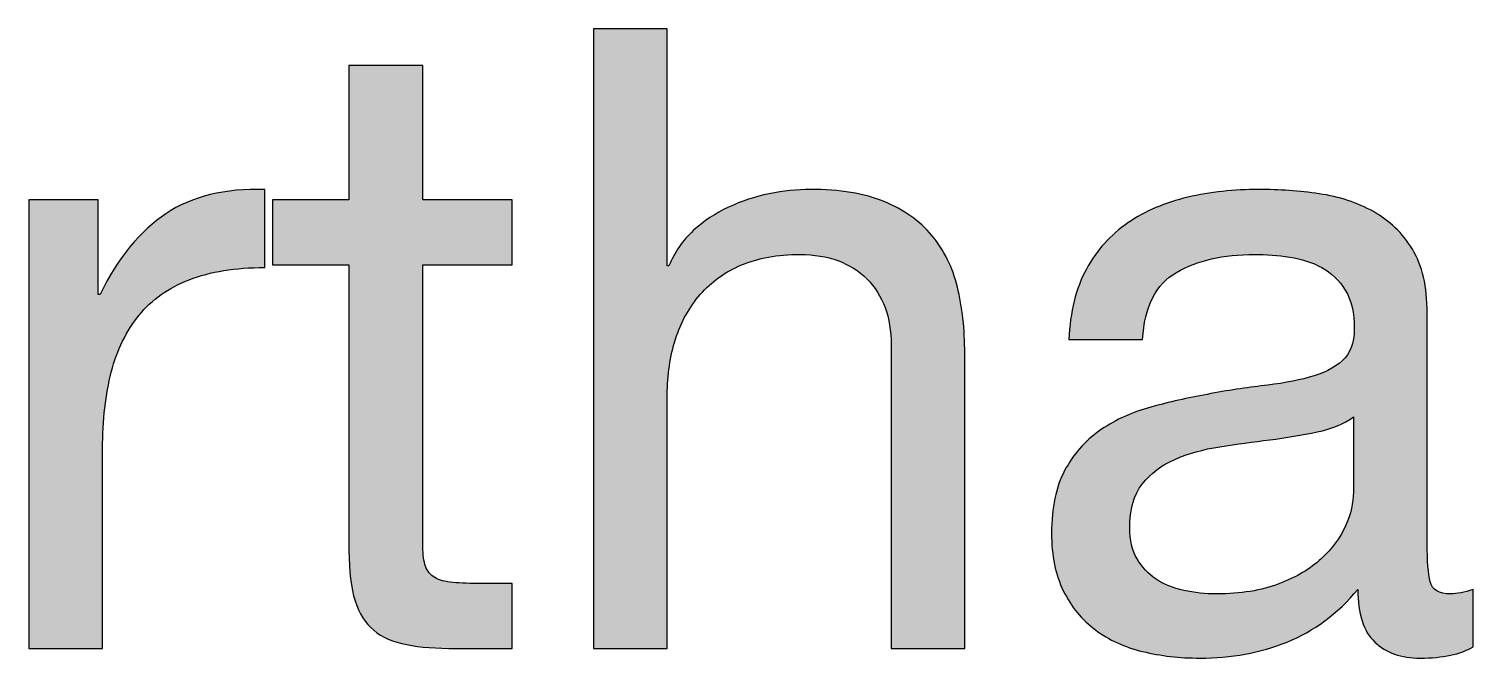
# Paper-space layout 'A0mask (portrait)' of a CAD drawing. Extents: x 0 to 810, y 0 to 1153.
# Drawn here: x 644.66 to 651.52, y 59.16 to 62.15 of the extents above; entities that cross this region are included whole.
import ezdxf
from ezdxf.enums import TextEntityAlignment as Align

# ---------------------------------------------------------------- set-up
doc = ezdxf.new("R2010")
doc.units = 0
doc.layers.get('0').update_dxf_attribs({"linetype": 'CONTINUOUS'})
doc.layers.get('Defpoints').update_dxf_attribs({"linetype": 'CONTINUOUS'})
doc.layers.add('JPP_Mask', color=7, linetype='CONTINUOUS')
doc.styles.add('JPP', font='arial.ttf')

# ---------------------------------------------------------------- blocks, each defined once
blk = doc.blocks.new('A0mask (portrait)')
at = {"true_color": 0x004a91}
h = blk.add_hatch(color=154, dxfattribs=at)
edge = h.paths.add_edge_path()
edge.add_spline(control_points=[(647.697, 62.1509), (647.697, 62.1509), (647.697, 61.026), (647.697, 61.026), (647.697, 61.026), (647.705, 61.026), (647.705, 61.026), (647.7325, 61.0923), (647.7713, 61.1476), (647.8205, 61.1931), (647.8698, 61.2385), (647.9256, 61.2755), (647.9876, 61.3043), (648.0492, 61.3332), (648.1135, 61.3545), (648.1812, 61.3682), (648.2484, 61.382), (648.3138, 61.3886), (648.3767, 61.3886), (648.5168, 61.3886), (648.6338, 61.3697), (648.727, 61.3313), (648.8203, 61.2925), (648.896, 61.239), (648.9537, 61.1704), (649.011, 61.1017), (649.0517, 61.0198), (649.0749, 60.9252), (649.0986, 60.8305), (649.11, 60.7254), (649.11, 60.6099), (649.11, 60.6099), (649.11, 59.2092), (649.11, 59.2092), (649.11, 59.2092), (648.7601, 59.2092), (648.7601, 59.2092), (648.7601, 59.2092), (648.7601, 60.6511), (648.7601, 60.6511), (648.7601, 60.7832), (648.7213, 60.8873), (648.6446, 60.9645), (648.5675, 61.0411), (648.4619, 61.08), (648.3275, 61.08), (648.22, 61.08), (648.1273, 61.0634), (648.0492, 61.0303), (647.9711, 60.9976), (647.9057, 60.9507), (647.8537, 60.8901), (647.8011, 60.83), (647.7623, 60.759), (647.7363, 60.6781), (647.7098, 60.5971), (647.697, 60.5086), (647.697, 60.4125), (647.697, 60.4125), (647.697, 59.2092), (647.697, 59.2092), (647.697, 59.2092), (647.3467, 59.2092), (647.3467, 59.2092), (647.3467, 59.2092), (647.3467, 62.1509), (647.3467, 62.1509), (647.3467, 62.1509), (647.697, 62.1509), (647.697, 62.1509)], knot_values=[0, 0, 0, 0, 1, 1, 1, 2, 2, 2, 3, 3, 3, 4, 4, 4, 5, 5, 5, 6, 6, 6, 7, 7, 7, 8, 8, 8, 9, 9, 9, 10, 10, 10, 11, 11, 11, 12, 12, 12, 13, 13, 13, 14, 14, 14, 15, 15, 15, 16, 16, 16, 17, 17, 17, 18, 18, 18, 19, 19, 19, 20, 20, 20, 21, 21, 21, 22, 22, 22, 23, 23, 23, 23], degree=3, periodic=0)
h = blk.add_hatch(color=154, dxfattribs=at)
edge = h.paths.add_edge_path()
edge.add_spline(control_points=[(646.96, 61.3394), (646.96, 61.3394), (646.96, 61.0303), (646.96, 61.0303), (646.96, 61.0303), (646.5354, 61.0303), (646.5354, 61.0303), (646.5354, 61.0303), (646.5354, 59.7077), (646.5354, 59.7077), (646.5354, 59.6665), (646.5387, 59.6338), (646.5458, 59.6088), (646.5524, 59.5841), (646.5656, 59.5647), (646.5851, 59.551), (646.604, 59.5373), (646.631, 59.5288), (646.6651, 59.5245), (646.6996, 59.5202), (646.7441, 59.5183), (646.799, 59.5183), (646.799, 59.5183), (646.96, 59.5183), (646.96, 59.5183), (646.96, 59.5183), (646.96, 59.2092), (646.96, 59.2092), (646.96, 59.2092), (646.692, 59.2092), (646.692, 59.2092), (646.6012, 59.2092), (646.5235, 59.2154), (646.4591, 59.2277), (646.3948, 59.24), (646.3422, 59.2627), (646.3025, 59.2959), (646.2627, 59.3285), (646.2334, 59.3754), (646.2139, 59.436), (646.195, 59.4961), (646.1851, 59.5761), (646.1851, 59.675), (646.1851, 59.675), (646.1851, 61.0303), (646.1851, 61.0303), (646.1851, 61.0303), (645.8225, 61.0303), (645.8225, 61.0303), (645.8225, 61.0303), (645.8225, 61.3394), (645.8225, 61.3394), (645.8225, 61.3394), (646.1851, 61.3394), (646.1851, 61.3394), (646.1851, 61.3394), (646.1851, 61.9779), (646.1851, 61.9779), (646.1851, 61.9779), (646.5354, 61.9779), (646.5354, 61.9779), (646.5354, 61.9779), (646.5354, 61.3394), (646.5354, 61.3394), (646.5354, 61.3394), (646.96, 61.3394), (646.96, 61.3394)], knot_values=[0, 0, 0, 0, 1, 1, 1, 2, 2, 2, 3, 3, 3, 4, 4, 4, 5, 5, 5, 6, 6, 6, 7, 7, 7, 8, 8, 8, 9, 9, 9, 10, 10, 10, 11, 11, 11, 12, 12, 12, 13, 13, 13, 14, 14, 14, 15, 15, 15, 16, 16, 16, 17, 17, 17, 18, 18, 18, 19, 19, 19, 20, 20, 20, 21, 21, 21, 22, 22, 22, 22], degree=3, periodic=0)
h = blk.add_hatch(color=154, dxfattribs=at)
edge = h.paths.add_edge_path()
edge.add_spline(control_points=[(644.9941, 61.3394), (644.9941, 61.3394), (644.9941, 60.8901), (644.9941, 60.8901), (644.9941, 60.8901), (645.0026, 60.8901), (645.0026, 60.8901), (645.0874, 61.0634), (645.192, 61.1912), (645.3155, 61.2736), (645.4391, 61.3559), (645.5957, 61.3943), (645.7851, 61.3886), (645.7851, 61.3886), (645.7851, 61.0179), (645.7851, 61.0179), (645.645, 61.0179), (645.5257, 60.9985), (645.4267, 60.9602), (645.3278, 60.9219), (645.2483, 60.8655), (645.1877, 60.7912), (645.1276, 60.7174), (645.0836, 60.6274), (645.0561, 60.5214), (645.0287, 60.4158), (645.0149, 60.2942), (645.0149, 60.1569), (645.0149, 60.1569), (645.0149, 59.2092), (645.0149, 59.2092), (645.0149, 59.2092), (644.6646, 59.2092), (644.6646, 59.2092), (644.6646, 59.2092), (644.6646, 61.3394), (644.6646, 61.3394), (644.6646, 61.3394), (644.9941, 61.3394), (644.9941, 61.3394)], knot_values=[0, 0, 0, 0, 1, 1, 1, 2, 2, 2, 3, 3, 3, 4, 4, 4, 5, 5, 5, 6, 6, 6, 7, 7, 7, 8, 8, 8, 9, 9, 9, 10, 10, 10, 11, 11, 11, 12, 12, 12, 13, 13, 13, 13], degree=3, periodic=0)
h = blk.add_hatch(color=154, dxfattribs=at)
edge = h.paths.add_edge_path(flags=16)
edge.add_spline(control_points=[(650.7833, 60.2374), (650.7118, 60.2222), (650.637, 60.2099), (650.5584, 60.2), (650.4803, 60.1905), (650.4013, 60.1796), (650.3217, 60.1673), (650.2422, 60.155), (650.1707, 60.1347), (650.1073, 60.1072), (650.0444, 60.0797), (649.9928, 60.0409), (649.953, 59.9898), (649.9132, 59.9392), (649.8934, 59.8696), (649.8934, 59.782), (649.8934, 59.7243), (649.9047, 59.6755), (649.9284, 59.6357), (649.9516, 59.596), (649.9819, 59.5638), (650.0188, 59.5387), (650.0562, 59.5141), (650.0997, 59.4961), (650.1509, 59.4852), (650.2015, 59.4743), (650.2531, 59.4686), (650.3052, 59.4686), (650.4207, 59.4686), (650.5196, 59.4847), (650.602, 59.516), (650.6843, 59.5477), (650.7516, 59.5875), (650.8036, 59.6357), (650.8557, 59.6835), (650.8945, 59.7361), (650.9191, 59.7924), (650.9437, 59.8483), (650.956, 59.9013), (650.956, 59.951), (650.956, 59.951), (650.956, 60.3093), (650.956, 60.3093), (650.912, 60.2762), (650.8548, 60.2521), (650.7833, 60.2374)], knot_values=[0, 0, 0, 0, 1, 1, 1, 2, 2, 2, 3, 3, 3, 4, 4, 4, 5, 5, 5, 6, 6, 6, 7, 7, 7, 8, 8, 8, 9, 9, 9, 10, 10, 10, 11, 11, 11, 12, 12, 12, 13, 13, 13, 14, 14, 14, 15, 15, 15, 15], degree=3, periodic=0)
edge = h.paths.add_edge_path()
edge.add_spline(control_points=[(651.2737, 59.1638), (651.1828, 59.1638), (651.1108, 59.1894), (651.0573, 59.24), (651.0034, 59.2911), (650.9769, 59.374), (650.9769, 59.4895), (650.8808, 59.374), (650.7686, 59.2911), (650.6408, 59.24), (650.5135, 59.1894), (650.3752, 59.1638), (650.2271, 59.1638), (650.131, 59.1638), (650.0401, 59.1742), (649.9549, 59.195), (649.8697, 59.2154), (649.7949, 59.25), (649.7305, 59.2978), (649.6657, 59.346), (649.615, 59.4076), (649.5781, 59.4833), (649.5412, 59.5586), (649.5222, 59.6499), (649.5222, 59.7574), (649.5222, 59.8781), (649.5431, 59.977), (649.5843, 60.0537), (649.6254, 60.1309), (649.6794, 60.1934), (649.7471, 60.2412), (649.8143, 60.2894), (649.891, 60.3259), (649.9776, 60.3505), (650.0642, 60.3751), (650.1528, 60.396), (650.2436, 60.4125), (650.3397, 60.4315), (650.4311, 60.4461), (650.5172, 60.4556), (650.6039, 60.4651), (650.6801, 60.4788), (650.7459, 60.4968), (650.8121, 60.5148), (650.8642, 60.5408), (650.9026, 60.5749), (650.9409, 60.6094), (650.9603, 60.6596), (650.9603, 60.7254), (650.9603, 60.8021), (650.9461, 60.8641), (650.9172, 60.911), (650.8884, 60.9574), (650.851, 60.9933), (650.806, 61.0179), (650.7606, 61.0426), (650.7094, 61.0591), (650.6536, 61.0676), (650.5972, 61.0757), (650.5414, 61.08), (650.4865, 61.08), (650.3383, 61.08), (650.2148, 61.0516), (650.1158, 60.9952), (650.0169, 60.9389), (649.9634, 60.8324), (649.9549, 60.6762), (649.9549, 60.6762), (649.6046, 60.6762), (649.6046, 60.6762), (649.6103, 60.8078), (649.6377, 60.919), (649.6874, 61.0099), (649.7367, 61.1003), (649.8025, 61.1737), (649.8848, 61.23), (649.9672, 61.2863), (650.0623, 61.327), (650.1693, 61.3517), (650.2763, 61.3763), (650.389, 61.3886), (650.5073, 61.3886), (650.6034, 61.3886), (650.6985, 61.382), (650.7937, 61.3682), (650.8884, 61.3545), (650.974, 61.3261), (651.0512, 61.2835), (651.1279, 61.2409), (651.1894, 61.1813), (651.2363, 61.1046), (651.2831, 61.0274), (651.3063, 60.9275), (651.3063, 60.8035), (651.3063, 60.8035), (651.3063, 59.7077), (651.3063, 59.7077), (651.3063, 59.6253), (651.3111, 59.5647), (651.321, 59.5264), (651.3305, 59.4881), (651.3627, 59.4686), (651.4176, 59.4686), (651.4479, 59.4686), (651.4834, 59.4757), (651.5246, 59.4895), (651.5246, 59.4895), (651.5246, 59.2173), (651.5246, 59.2173), (651.4644, 59.1818), (651.3807, 59.1638), (651.2737, 59.1638)], knot_values=[0, 0, 0, 0, 1, 1, 1, 2, 2, 2, 3, 3, 3, 4, 4, 4, 5, 5, 5, 6, 6, 6, 7, 7, 7, 8, 8, 8, 9, 9, 9, 10, 10, 10, 11, 11, 11, 12, 12, 12, 13, 13, 13, 14, 14, 14, 15, 15, 15, 16, 16, 16, 17, 17, 17, 18, 18, 18, 19, 19, 19, 20, 20, 20, 21, 21, 21, 22, 22, 22, 23, 23, 23, 24, 24, 24, 25, 25, 25, 26, 26, 26, 27, 27, 27, 28, 28, 28, 29, 29, 29, 30, 30, 30, 31, 31, 31, 32, 32, 32, 33, 33, 33, 34, 34, 34, 35, 35, 35, 36, 36, 36, 37, 37, 37, 37], degree=3, periodic=0)
at = {"layer": 'Defpoints', "color": 154, "true_color": 0x004a91}
for points, knots in [([(647.697, 62.1509), (647.697, 62.1509), (647.697, 61.026), (647.697, 61.026), (647.697, 61.026), (647.705, 61.026), (647.705, 61.026), (647.7325, 61.0923), (647.7713, 61.1476), (647.8205, 61.1931), (647.8698, 61.2385), (647.9256, 61.2755), (647.9876, 61.3043), (648.0492, 61.3332), (648.1135, 61.3545), (648.1812, 61.3682), (648.2484, 61.382), (648.3138, 61.3886), (648.3767, 61.3886), (648.5168, 61.3886), (648.6338, 61.3697), (648.727, 61.3313), (648.8203, 61.2925), (648.896, 61.239), (648.9537, 61.1704), (649.011, 61.1017), (649.0517, 61.0198), (649.0749, 60.9252), (649.0986, 60.8305), (649.11, 60.7254), (649.11, 60.6099), (649.11, 60.6099), (649.11, 59.2092), (649.11, 59.2092), (649.11, 59.2092), (648.7601, 59.2092), (648.7601, 59.2092), (648.7601, 59.2092), (648.7601, 60.6511), (648.7601, 60.6511), (648.7601, 60.7832), (648.7213, 60.8873), (648.6446, 60.9645), (648.5675, 61.0411), (648.4619, 61.08), (648.3275, 61.08), (648.22, 61.08), (648.1273, 61.0634), (648.0492, 61.0303), (647.9711, 60.9976), (647.9057, 60.9507), (647.8537, 60.8901), (647.8011, 60.83), (647.7623, 60.759), (647.7363, 60.6781), (647.7098, 60.5971), (647.697, 60.5086), (647.697, 60.4125), (647.697, 60.4125), (647.697, 59.2092), (647.697, 59.2092), (647.697, 59.2092), (647.3467, 59.2092), (647.3467, 59.2092), (647.3467, 59.2092), (647.3467, 62.1509), (647.3467, 62.1509), (647.3467, 62.1509), (647.697, 62.1509), (647.697, 62.1509)], [0, 0, 0, 0, 1, 1, 1, 2, 2, 2, 3, 3, 3, 4, 4, 4, 5, 5, 5, 6, 6, 6, 7, 7, 7, 8, 8, 8, 9, 9, 9, 10, 10, 10, 11, 11, 11, 12, 12, 12, 13, 13, 13, 14, 14, 14, 15, 15, 15, 16, 16, 16, 17, 17, 17, 18, 18, 18, 19, 19, 19, 20, 20, 20, 21, 21, 21, 22, 22, 22, 23, 23, 23, 23]), ([(646.96, 61.3394), (646.96, 61.3394), (646.96, 61.0303), (646.96, 61.0303), (646.96, 61.0303), (646.5354, 61.0303), (646.5354, 61.0303), (646.5354, 61.0303), (646.5354, 59.7077), (646.5354, 59.7077), (646.5354, 59.6665), (646.5387, 59.6338), (646.5458, 59.6088), (646.5524, 59.5841), (646.5656, 59.5647), (646.5851, 59.551), (646.604, 59.5373), (646.631, 59.5288), (646.6651, 59.5245), (646.6996, 59.5202), (646.7441, 59.5183), (646.799, 59.5183), (646.799, 59.5183), (646.96, 59.5183), (646.96, 59.5183), (646.96, 59.5183), (646.96, 59.2092), (646.96, 59.2092), (646.96, 59.2092), (646.692, 59.2092), (646.692, 59.2092), (646.6012, 59.2092), (646.5235, 59.2154), (646.4591, 59.2277), (646.3948, 59.24), (646.3422, 59.2627), (646.3025, 59.2959), (646.2627, 59.3285), (646.2334, 59.3754), (646.2139, 59.436), (646.195, 59.4961), (646.1851, 59.5761), (646.1851, 59.675), (646.1851, 59.675), (646.1851, 61.0303), (646.1851, 61.0303), (646.1851, 61.0303), (645.8225, 61.0303), (645.8225, 61.0303), (645.8225, 61.0303), (645.8225, 61.3394), (645.8225, 61.3394), (645.8225, 61.3394), (646.1851, 61.3394), (646.1851, 61.3394), (646.1851, 61.3394), (646.1851, 61.9779), (646.1851, 61.9779), (646.1851, 61.9779), (646.5354, 61.9779), (646.5354, 61.9779), (646.5354, 61.9779), (646.5354, 61.3394), (646.5354, 61.3394), (646.5354, 61.3394), (646.96, 61.3394), (646.96, 61.3394)], [0, 0, 0, 0, 1, 1, 1, 2, 2, 2, 3, 3, 3, 4, 4, 4, 5, 5, 5, 6, 6, 6, 7, 7, 7, 8, 8, 8, 9, 9, 9, 10, 10, 10, 11, 11, 11, 12, 12, 12, 13, 13, 13, 14, 14, 14, 15, 15, 15, 16, 16, 16, 17, 17, 17, 18, 18, 18, 19, 19, 19, 20, 20, 20, 21, 21, 21, 22, 22, 22, 22]), ([(644.9941, 61.3394), (644.9941, 61.3394), (644.9941, 60.8901), (644.9941, 60.8901), (644.9941, 60.8901), (645.0026, 60.8901), (645.0026, 60.8901), (645.0874, 61.0634), (645.192, 61.1912), (645.3155, 61.2736), (645.4391, 61.3559), (645.5957, 61.3943), (645.7851, 61.3886), (645.7851, 61.3886), (645.7851, 61.0179), (645.7851, 61.0179), (645.645, 61.0179), (645.5257, 60.9985), (645.4267, 60.9602), (645.3278, 60.9219), (645.2483, 60.8655), (645.1877, 60.7912), (645.1276, 60.7174), (645.0836, 60.6274), (645.0561, 60.5214), (645.0287, 60.4158), (645.0149, 60.2942), (645.0149, 60.1569), (645.0149, 60.1569), (645.0149, 59.2092), (645.0149, 59.2092), (645.0149, 59.2092), (644.6646, 59.2092), (644.6646, 59.2092), (644.6646, 59.2092), (644.6646, 61.3394), (644.6646, 61.3394), (644.6646, 61.3394), (644.9941, 61.3394), (644.9941, 61.3394)], [0, 0, 0, 0, 1, 1, 1, 2, 2, 2, 3, 3, 3, 4, 4, 4, 5, 5, 5, 6, 6, 6, 7, 7, 7, 8, 8, 8, 9, 9, 9, 10, 10, 10, 11, 11, 11, 12, 12, 12, 13, 13, 13, 13]), ([(651.2737, 59.1638), (651.1828, 59.1638), (651.1108, 59.1894), (651.0573, 59.24), (651.0034, 59.2911), (650.9769, 59.374), (650.9769, 59.4895), (650.8808, 59.374), (650.7686, 59.2911), (650.6408, 59.24), (650.5135, 59.1894), (650.3752, 59.1638), (650.2271, 59.1638), (650.131, 59.1638), (650.0401, 59.1742), (649.9549, 59.195), (649.8697, 59.2154), (649.7949, 59.25), (649.7305, 59.2978), (649.6657, 59.346), (649.615, 59.4076), (649.5781, 59.4833), (649.5412, 59.5586), (649.5222, 59.6499), (649.5222, 59.7574), (649.5222, 59.8781), (649.5431, 59.977), (649.5843, 60.0537), (649.6254, 60.1309), (649.6794, 60.1934), (649.7471, 60.2412), (649.8143, 60.2894), (649.891, 60.3259), (649.9776, 60.3505), (650.0642, 60.3751), (650.1528, 60.396), (650.2436, 60.4125), (650.3397, 60.4315), (650.4311, 60.4461), (650.5172, 60.4556), (650.6039, 60.4651), (650.6801, 60.4788), (650.7459, 60.4968), (650.8121, 60.5148), (650.8642, 60.5408), (650.9026, 60.5749), (650.9409, 60.6094), (650.9603, 60.6596), (650.9603, 60.7254), (650.9603, 60.8021), (650.9461, 60.8641), (650.9172, 60.911), (650.8884, 60.9574), (650.851, 60.9933), (650.806, 61.0179), (650.7606, 61.0426), (650.7094, 61.0591), (650.6536, 61.0676), (650.5972, 61.0757), (650.5414, 61.08), (650.4865, 61.08), (650.3383, 61.08), (650.2148, 61.0516), (650.1158, 60.9952), (650.0169, 60.9389), (649.9634, 60.8324), (649.9549, 60.6762), (649.9549, 60.6762), (649.6046, 60.6762), (649.6046, 60.6762), (649.6103, 60.8078), (649.6377, 60.919), (649.6874, 61.0099), (649.7367, 61.1003), (649.8025, 61.1737), (649.8848, 61.23), (649.9672, 61.2863), (650.0623, 61.327), (650.1693, 61.3517), (650.2763, 61.3763), (650.389, 61.3886), (650.5073, 61.3886), (650.6034, 61.3886), (650.6985, 61.382), (650.7937, 61.3682), (650.8884, 61.3545), (650.974, 61.3261), (651.0512, 61.2835), (651.1279, 61.2409), (651.1894, 61.1813), (651.2363, 61.1046), (651.2831, 61.0274), (651.3063, 60.9275), (651.3063, 60.8035), (651.3063, 60.8035), (651.3063, 59.7077), (651.3063, 59.7077), (651.3063, 59.6253), (651.3111, 59.5647), (651.321, 59.5264), (651.3305, 59.4881), (651.3627, 59.4686), (651.4176, 59.4686), (651.4479, 59.4686), (651.4834, 59.4757), (651.5246, 59.4895), (651.5246, 59.4895), (651.5246, 59.2173), (651.5246, 59.2173), (651.4644, 59.1818), (651.3807, 59.1638), (651.2737, 59.1638)], [0, 0, 0, 0, 1, 1, 1, 2, 2, 2, 3, 3, 3, 4, 4, 4, 5, 5, 5, 6, 6, 6, 7, 7, 7, 8, 8, 8, 9, 9, 9, 10, 10, 10, 11, 11, 11, 12, 12, 12, 13, 13, 13, 14, 14, 14, 15, 15, 15, 16, 16, 16, 17, 17, 17, 18, 18, 18, 19, 19, 19, 20, 20, 20, 21, 21, 21, 22, 22, 22, 23, 23, 23, 24, 24, 24, 25, 25, 25, 26, 26, 26, 27, 27, 27, 28, 28, 28, 29, 29, 29, 30, 30, 30, 31, 31, 31, 32, 32, 32, 33, 33, 33, 34, 34, 34, 35, 35, 35, 36, 36, 36, 37, 37, 37, 37]), ([(650.7833, 60.2374), (650.7118, 60.2222), (650.637, 60.2099), (650.5584, 60.2), (650.4803, 60.1905), (650.4013, 60.1796), (650.3217, 60.1673), (650.2422, 60.155), (650.1707, 60.1347), (650.1073, 60.1072), (650.0444, 60.0797), (649.9928, 60.0409), (649.953, 59.9898), (649.9132, 59.9392), (649.8934, 59.8696), (649.8934, 59.782), (649.8934, 59.7243), (649.9047, 59.6755), (649.9284, 59.6357), (649.9516, 59.596), (649.9819, 59.5638), (650.0188, 59.5387), (650.0562, 59.5141), (650.0997, 59.4961), (650.1509, 59.4852), (650.2015, 59.4743), (650.2531, 59.4686), (650.3052, 59.4686), (650.4207, 59.4686), (650.5196, 59.4847), (650.602, 59.516), (650.6843, 59.5477), (650.7516, 59.5875), (650.8036, 59.6357), (650.8557, 59.6835), (650.8945, 59.7361), (650.9191, 59.7924), (650.9437, 59.8483), (650.956, 59.9013), (650.956, 59.951), (650.956, 59.951), (650.956, 60.3093), (650.956, 60.3093), (650.912, 60.2762), (650.8548, 60.2521), (650.7833, 60.2374)], [0, 0, 0, 0, 1, 1, 1, 2, 2, 2, 3, 3, 3, 4, 4, 4, 5, 5, 5, 6, 6, 6, 7, 7, 7, 8, 8, 8, 9, 9, 9, 10, 10, 10, 11, 11, 11, 12, 12, 12, 13, 13, 13, 14, 14, 14, 15, 15, 15, 15])]:
    blk.add_open_spline(points, degree=3, knots=knots, dxfattribs=at)
at = {"color": 7, "style": 'JPP'}
for tag, p in [('Client', (743, 115)), ('Project1', (743, 90)), ('Project2', (743, 82.5)), ('Project3', (743, 75)), ('Title1', (743, 57.5)), ('Title2', (743, 50)), ('Title3', (743, 42.5)), ('Status', (635, 7.5))]:
    blk.add_attdef(tag, text='', height=3.5, dxfattribs=at).set_placement(p, align=Align.MIDDLE_LEFT)
at = {"color": 2, "style": 'JPP'}
for tag, p in [('Scale', (662.5, 25)), ('Checked', (752.5, 25)), ('Drawn', (707.5, 25)), ('Date', (797.5, 25))]:
    blk.add_attdef(tag, text='', height=2, dxfattribs=at).set_placement(p, align=Align.MIDDLE_CENTER)
at = {"color": 6, "style": 'JPP'}
for tag, p in [('Ref', (725, 7.5)), ('DrgNo.', (767, 7.5))]:
    blk.add_attdef(tag, text='', height=4, dxfattribs=at).set_placement(p, align=Align.MIDDLE_LEFT)
blk.add_attdef('Rev', text='', height=4, dxfattribs=at).set_placement((801.2747, 7.5), align=Align.MIDDLE_CENTER)

psp = doc.layouts.new('A0mask (portrait)')

# ---------------------------------------------------------------- block references
at = {"layer": 'JPP_Mask'}
psp.add_blockref('A0mask (portrait)', (0, 0), dxfattribs=at)

doc.saveas('drawing.dxf')
